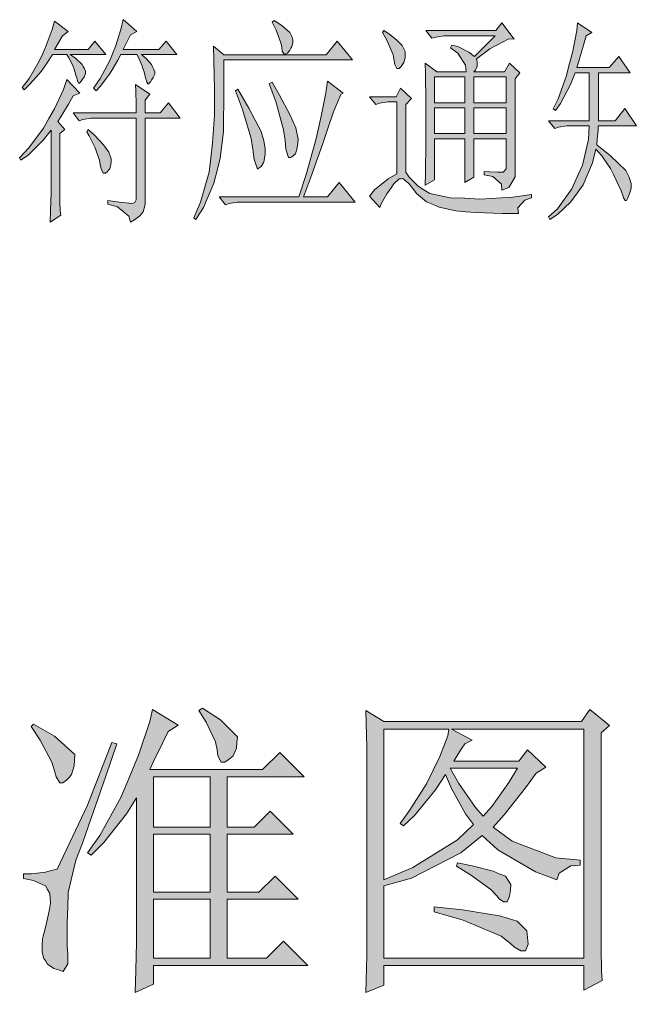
# Model space of a CAD drawing. Header units: millimetres. Extents: x 0 to 586, y 0 to 414.
# Drawn here: x 452.74 to 463.84, y 130.06 to 147.55 of the extents above; entities that cross this region are included whole.
import ezdxf

# ---------------------------------------------------------------- set-up
doc = ezdxf.new("R2010")
doc.units = ezdxf.units.MM

msp = doc.modelspace()

# ---------------------------------------------------------------- hatches: boundary and pattern name
h = msp.add_hatch(color=0)
h.dxf.hatch_style = 2
h.paths.add_polyline_path([(453.372361, 147.514028), (453.619306, 147.330583), (453.520528, 147.252972), (453.372361, 147.006028), (453.979139, 147.006028), (454.099083, 147.157722), (454.296639, 146.914306), (453.658111, 146.914306), (453.756889, 146.84375), (453.873306, 146.737917), (453.890944, 146.702639), (453.908583, 146.670889), (453.92975, 146.617972), (453.92975, 146.603861), (453.92975, 146.572111), (453.905056, 146.508611), (453.880361, 146.473333), (453.855667, 146.438056), (453.823917, 146.402778), (453.806278, 146.402778), (453.785111, 146.441583), (453.781583, 146.480389), (453.760417, 146.543889), (453.725139, 146.65325), (453.7075, 146.702639), (453.686333, 146.755556), (453.633417, 146.857861), (453.594611, 146.914306), (453.337083, 146.914306), (453.280639, 146.819056), (453.178333, 146.670889), (453.132472, 146.610917), (453.086611, 146.554472), (452.934917, 146.388667), (452.829083, 146.279306), (452.793806, 146.325167), (452.917278, 146.487444), (453.100722, 146.794361), (453.164222, 146.935472), (453.224194, 147.076583), (453.330028, 147.365861)])
h = msp.add_hatch(color=0)
h.dxf.hatch_style = 2
h.paths.add_polyline_path([(454.568278, 146.914306), (454.515361, 146.812), (454.409528, 146.639139), (454.360139, 146.565056), (454.31075, 146.490972), (454.194333, 146.342806), (454.123778, 146.265194), (454.077917, 146.311056), (454.194333, 146.487444), (454.363667, 146.797889), (454.416583, 146.928417), (454.4695, 147.058944), (454.56475, 147.365861), (454.607083, 147.545778), (454.854028, 147.330583), (454.741139, 147.267083), (454.607083, 147.006028), (455.249139, 147.006028), (455.383194, 147.157722), (455.570167, 146.914306), (454.938694, 146.914306), (455.019833, 146.84375), (455.118611, 146.734389), (455.13625, 146.695583), (455.153889, 146.656778), (455.175056, 146.603861), (455.175056, 146.58975), (455.175056, 146.565056), (455.150361, 146.505083), (455.125667, 146.466278), (455.100972, 146.427472), (455.062167, 146.388667), (455.051583, 146.388667), (455.033944, 146.420417), (455.026889, 146.448639), (455.012778, 146.4945), (454.984556, 146.603861), (454.963389, 146.667361), (454.94575, 146.727333), (454.889306, 146.850806), (454.854028, 146.914306)])
h = msp.add_hatch(color=0)
h.dxf.hatch_style = 2
h.paths.add_polyline_path([(457.319944, 147.528139), (457.457528, 147.436417), (457.605694, 147.309417), (457.623333, 147.274139), (457.637444, 147.238861), (457.655083, 147.182417), (457.655083, 147.157722), (457.655083, 147.125972), (457.637444, 147.062472), (457.623333, 147.027194), (457.605694, 146.991917), (457.563361, 146.942528), (457.535139, 146.928417), (457.510444, 146.910778), (457.468111, 146.974278), (457.457528, 147.048361), (457.443417, 147.125972), (457.35875, 147.35175), (457.284667, 147.496389)])
h = msp.add_hatch(color=0)
h.paths.add_polyline_path([(461.094667, 144.815278), (461.193444, 144.808222), (461.341611, 144.801167), (461.391, 144.801167), (461.440389, 144.801167), (461.489778, 144.861139), (461.489778, 144.924639), (461.489778, 145.400889), (460.911222, 145.400889), (460.911222, 144.709444), (460.748944, 144.617722), (460.748944, 145.400889), (460.205667, 145.400889), (460.205667, 144.663583), (460.036333, 144.568333), (460.039861, 144.776472), (460.046917, 145.340917), (460.046917, 145.693694), (460.046917, 146.05), (460.039861, 146.582694), (460.036333, 146.759083), (460.244472, 146.603861), (460.773639, 146.603861), (460.763056, 146.727333), (460.621944, 146.942528), (460.491417, 147.037778), (460.516111, 147.083639), (460.621944, 147.058944), (460.823028, 146.960167), (460.921806, 146.882556), (461.292222, 147.252972), (460.466722, 147.252972), (460.378528, 147.252972), (460.226833, 147.228278), (460.156278, 147.207111), (460.046917, 147.344694), (461.306333, 147.344694), (461.415694, 147.482278), (461.637944, 147.189472), (461.539167, 147.200056), (461.2005, 147.020139), (460.960611, 146.836694), (460.967667, 146.819056), (460.971194, 146.773194), (460.971194, 146.744972), (460.971194, 146.706167), (460.942972, 146.635611), (460.911222, 146.603861), (461.465083, 146.603861), (461.553278, 146.759083), (461.736722, 146.58975), (461.652056, 146.480389), (461.652056, 144.847028), (461.655583, 144.7165), (461.539167, 144.529528), (461.415694, 144.476611), (461.408639, 144.585972), (461.249889, 144.723556), (461.094667, 144.755306)])
h.paths.add_polyline_path([(460.911222, 146.512139), (460.911222, 146.05), (461.489778, 146.05), (461.489778, 146.512139)])
h.paths.add_polyline_path([(460.911222, 145.958278), (460.911222, 145.496139), (461.489778, 145.496139), (461.489778, 145.958278)])
h.paths.add_polyline_path([(460.205667, 146.512139), (460.205667, 146.05), (460.748944, 146.05), (460.748944, 146.512139)])
h.paths.add_polyline_path([(460.205667, 145.958278), (460.205667, 145.496139), (460.748944, 145.496139), (460.748944, 145.958278)])
h = msp.add_hatch(color=0)
h.dxf.hatch_style = 2
h.paths.add_polyline_path([(462.773889, 147.482278), (463.031417, 147.312944), (462.932639, 147.252972), (462.88325, 147.083639), (462.798583, 146.797889), (462.759778, 146.681472), (463.341861, 146.681472), (463.514722, 146.882556), (463.722861, 146.58975), (463.154889, 146.58975), (463.154889, 145.725444), (463.451222, 145.725444), (463.624083, 145.944167), (463.83575, 145.633722), (463.144306, 145.633722), (463.144306, 145.556111), (463.130194, 145.386778), (463.119611, 145.295056), (463.366556, 145.093972), (463.641722, 144.832917), (463.673472, 144.769417), (463.705222, 144.709444), (463.736972, 144.600083), (463.736972, 144.554222), (463.736972, 144.515417), (463.715806, 144.43075), (463.698167, 144.384889), (463.680528, 144.339028), (463.655833, 144.293167), (463.631139, 144.293167), (463.599389, 144.339028), (463.588806, 144.384889), (463.557056, 144.469556), (463.472389, 144.660056), (463.419472, 144.762361), (463.370083, 144.868194), (463.211333, 145.093972), (463.1055, 145.217444), (463.045528, 144.9705), (462.876194, 144.575389), (462.766833, 144.423694), (462.657472, 144.272), (462.414056, 144.039167), (462.28, 143.9545), (462.255306, 144.000361), (462.414056, 144.145), (462.671583, 144.504833), (462.766833, 144.7165), (462.862083, 144.928167), (462.971444, 145.386778), (462.982028, 145.633722), (462.661, 145.633722), (462.583389, 145.633722), (462.435222, 145.612556), (462.364667, 145.587861), (462.255306, 145.725444), (462.982028, 145.725444), (462.982028, 146.58975), (462.735083, 146.58975), (462.650417, 146.374556), (462.4705, 146.035889), (462.378778, 145.912417), (462.339972, 145.940639), (462.428167, 146.120556), (462.572806, 146.522722), (462.632778, 146.752028), (462.689222, 146.977806), (462.759778, 147.344694)])
h = msp.add_hatch(color=0)
h.dxf.hatch_style = 2
h.paths.add_polyline_path([(459.270806, 147.312944), (459.2955, 147.344694), (459.380167, 147.291778), (459.521278, 147.182417), (459.570667, 147.1295), (459.623583, 147.076583), (459.6765, 146.967222), (459.6765, 146.914306), (459.6765, 146.857861), (459.651806, 146.769667), (459.627111, 146.734389), (459.602417, 146.702639), (459.567139, 146.667361), (459.553028, 146.667361), (459.528333, 146.667361), (459.493056, 146.734389), (459.478944, 146.804944), (459.461306, 146.90725), (459.355472, 147.16125)])
h = msp.add_hatch(color=0)
h.dxf.hatch_style = 2
h.paths.add_polyline_path([(456.233389, 147.066), (456.420361, 146.910778), (458.258333, 146.910778), (458.455889, 147.157722), (458.727528, 146.819056), (456.420361, 146.819056), (456.420361, 146.547417), (456.416833, 146.028833), (456.413306, 145.778361), (456.409778, 145.527889), (456.353333, 145.055167), (456.296889, 144.832917), (456.240444, 144.607139), (456.049944, 144.169694), (455.915889, 143.9545), (455.877083, 143.982722), (456.000556, 144.261417), (456.155778, 144.801167), (456.184, 145.062222), (456.21575, 145.323278), (456.2475, 145.824222), (456.2475, 146.064111), (456.2475, 146.304), (456.240444, 146.804944)])
h = msp.add_hatch(color=0)
h.dxf.hatch_style = 2
h.paths.add_polyline_path([(453.471139, 145.496139), (453.471139, 144.353139), (453.471139, 144.268472), (453.478194, 144.106194), (453.48525, 144.028583), (453.298278, 143.905111), (453.305333, 144.11325), (453.312389, 144.437806), (453.312389, 144.554222), (453.312389, 145.556111), (453.16775, 145.379722), (452.899639, 145.108083), (452.769111, 145.016361), (452.744417, 145.062222), (452.910222, 145.238611), (453.174806, 145.591389), (453.273583, 145.76425), (453.372361, 145.937111), (453.534639, 146.289889), (453.594611, 146.466278), (453.830972, 146.219333), (453.7075, 146.173472), (453.626361, 146.025306), (453.488778, 145.796), (453.435861, 145.711333), (453.559333, 145.570222)])
h = msp.add_hatch(color=0)
h.dxf.hatch_style = 2
h.paths.add_polyline_path([(454.839917, 145.866556), (454.839917, 146.011194), (454.836389, 146.265194), (454.829333, 146.374556), (455.086861, 146.205222), (455.002194, 146.095861), (455.002194, 145.866556), (455.273833, 145.866556), (455.422, 146.05), (455.630139, 145.771306), (455.002194, 145.771306), (455.002194, 144.321389), (455.002194, 144.222611), (454.970444, 144.088556), (454.938694, 144.053278), (454.910472, 144.018), (454.811694, 143.943917), (454.741139, 143.905111), (454.712917, 144.014472), (454.508306, 144.17675), (454.335444, 144.229667), (454.335444, 144.293167), (454.540056, 144.261417), (454.765833, 144.236722), (454.790528, 144.247306), (454.815222, 144.254361), (454.839917, 144.307278), (454.839917, 144.353139), (454.839917, 145.771306), (454.113194, 145.771306), (454.032056, 145.771306), (453.883889, 145.750139), (453.816861, 145.725444), (453.7075, 145.866556)])
h = msp.add_hatch(color=0)
h.dxf.hatch_style = 2
h.paths.add_polyline_path([(456.332167, 144.356667), (457.764444, 144.356667), (457.894972, 144.762361), (458.071361, 145.38325), (458.12075, 145.594917), (458.170139, 145.806583), (458.251278, 146.229917), (458.283028, 146.438056), (458.56525, 146.219333), (458.522917, 146.198167), (458.388861, 145.887722), (458.293611, 145.6055), (458.194833, 145.31975), (457.976111, 144.695333), (457.852639, 144.356667), (458.283028, 144.356667), (458.491167, 144.617722), (458.776917, 144.261417), (456.741389, 144.261417), (456.66025, 144.261417), (456.512083, 144.24025), (456.445056, 144.215556)])
h = msp.add_hatch(color=0)
h.dxf.hatch_style = 2
h.paths.add_polyline_path([(457.284667, 146.416889), (457.418722, 146.187583), (457.605694, 145.838333), (457.658611, 145.718389), (457.711528, 145.598444), (457.753861, 145.397361), (457.746806, 145.31975), (457.736222, 145.238611), (457.704472, 145.132778), (457.679778, 145.111611), (457.655083, 145.086917), (457.623333, 145.06575), (457.581, 145.06575), (457.531611, 145.217444), (457.5175, 145.372667), (457.492806, 145.563167), (457.351694, 146.071167), (457.235278, 146.388667)])
h = msp.add_hatch(color=0)
h.dxf.hatch_style = 2
h.paths.add_polyline_path([(456.667306, 146.293417), (456.864861, 145.95475), (457.087111, 145.534944), (457.111806, 145.450278), (457.1365, 145.365611), (457.161194, 145.2245), (457.161194, 145.171583), (457.161194, 145.132778), (457.150611, 145.051639), (457.140028, 145.009306), (457.132972, 144.966972), (457.090639, 144.903472), (457.055361, 144.878778), (457.020083, 144.857611), (456.963639, 145.026944), (456.938944, 145.217444), (456.907194, 145.404417), (456.751972, 145.926528), (456.6285, 146.265194)])
h = msp.add_hatch(color=0)
h.dxf.hatch_style = 2
h.paths.add_polyline_path([(459.690611, 144.801167), (459.750583, 144.709444), (459.912861, 144.550694), (460.015167, 144.483667), (460.117472, 144.420167), (460.484361, 144.342556), (460.748944, 144.331972), (461.017056, 144.317861), (461.61325, 144.353139), (461.948389, 144.399), (461.948389, 144.339028), (461.824917, 144.300222), (461.704972, 144.162639), (461.712028, 144.060333), (461.42275, 144.060333), (460.950028, 144.077972), (460.770111, 144.092083), (460.586667, 144.106194), (460.290333, 144.173222), (460.177444, 144.222611), (460.061028, 144.272), (459.881111, 144.416639), (459.814083, 144.508361), (459.74, 144.600083), (459.634167, 144.688278), (459.602417, 144.68475), (459.570667, 144.681222), (459.475417, 144.5895), (459.411917, 144.501306), (459.348417, 144.413111), (459.249639, 144.247306), (459.221417, 144.169694), (459.034444, 144.370778), (459.126167, 144.483667), (459.373111, 144.68475), (459.528333, 144.769417), (459.528333, 146.064111), (459.443667, 146.064111), (459.362528, 146.064111), (459.214361, 146.042944), (459.147333, 146.01825), (459.034444, 146.155833), (459.51775, 146.155833), (459.591833, 146.311056), (459.789389, 146.127611), (459.690611, 146.01825)])
h = msp.add_hatch(color=0)
h.dxf.hatch_style = 2
h.paths.add_polyline_path([(453.979139, 145.570222), (454.095556, 145.464389), (454.257833, 145.291528), (454.303694, 145.2245), (454.349556, 145.161), (454.395417, 145.044583), (454.391889, 144.995194), (454.388361, 144.942278), (454.367194, 144.864667), (454.346028, 144.839972), (454.328389, 144.81175), (454.289583, 144.783528), (454.268417, 144.783528), (454.24725, 144.783528), (454.211972, 144.861139), (454.197861, 144.93875), (454.180222, 145.016361), (454.130833, 145.168056), (454.102611, 145.238611), (454.070861, 145.312694), (453.996778, 145.457333), (453.954444, 145.524361)])
h = msp.add_hatch(color=0)
h.paths.add_polyline_path([(454.825806, 130.062111), (454.836389, 130.457222), (454.846972, 130.965222), (454.846972, 131.074583), (454.846972, 133.561667), (454.670583, 133.275917), (454.261361, 132.760861), (454.032056, 132.528028), (453.965028, 132.570361), (454.187278, 132.880806), (454.56475, 133.568722), (454.727028, 133.949722), (454.885778, 134.327194), (455.090389, 134.930444), (455.132722, 135.149167), (455.594861, 134.863417), (455.418472, 134.754056), (455.319694, 134.552972), (455.153889, 134.214306), (455.090389, 134.069667), (457.115333, 134.069667), (457.425778, 134.376583), (457.863222, 133.935611), (456.476806, 133.935611), (456.476806, 133.036028), (456.960111, 133.036028), (457.249389, 133.321778), (457.665667, 132.9055), (456.476806, 132.9055), (456.476806, 131.868333), (457.048306, 131.868333), (457.337583, 132.154083), (457.753861, 131.737806), (456.476806, 131.737806), (456.476806, 130.679472), (457.182361, 130.679472), (457.489278, 130.986389), (457.93025, 130.545417), (455.153889, 130.545417), (455.153889, 130.213806)])
h.paths.add_polyline_path([(455.153889, 131.737806), (455.153889, 130.679472), (456.169889, 130.679472), (456.169889, 131.737806)])
h.paths.add_polyline_path([(455.153889, 132.9055), (455.153889, 131.868333), (456.169889, 131.868333), (456.169889, 132.9055)])
h.paths.add_polyline_path([(456.169889, 133.935611), (455.153889, 133.935611), (455.153889, 133.036028), (456.169889, 133.036028)])
h = msp.add_hatch(color=0)
h.dxf.hatch_style = 2
h.paths.add_polyline_path([(455.968806, 135.128), (456.035833, 135.170333), (456.356861, 134.962194), (456.663778, 134.655278), (456.653194, 134.552972), (456.642611, 134.454194), (456.586167, 134.316611), (456.543833, 134.277806), (456.497972, 134.242528), (456.434472, 134.203722), (456.409778, 134.203722), (456.367444, 134.203722), (456.311, 134.313083), (456.300417, 134.422444), (456.268667, 134.567083), (456.102861, 134.919861)])
h = msp.add_hatch(color=0)
h.paths.add_polyline_path([(463.197222, 134.729361), (463.197222, 131.074583), (463.197222, 130.852333), (463.207806, 130.457222), (463.218389, 130.280833), (462.886778, 130.104444), (462.886778, 130.545417), (459.2955, 130.545417), (459.2955, 130.192639), (458.967417, 130.062111), (458.978, 130.280833), (458.988583, 130.732389), (458.988583, 130.965222), (458.988583, 134.288389), (458.988583, 134.478889), (458.978, 134.895167), (458.967417, 135.128), (459.2955, 134.930444), (462.844444, 134.930444), (462.996139, 135.149167), (463.348917, 134.859889)])
h.paths.add_polyline_path([(459.2955, 130.679472), (462.886778, 130.679472), (462.886778, 134.796389), (460.509056, 134.796389), (460.883, 134.598833), (460.748944, 134.531806), (460.685444, 134.433028), (460.586667, 134.277806), (460.551389, 134.221361), (461.719083, 134.221361), (461.874306, 134.422444), (462.205917, 134.112), (462.029528, 134.002639), (461.842556, 133.738056), (461.4545, 133.25475), (461.256944, 133.0325), (461.599139, 132.782028), (462.382306, 132.482167), (462.81975, 132.439833), (462.81975, 132.351639), (462.657472, 132.341056), (462.445806, 132.207), (462.403472, 132.087056), (462.018944, 132.231694), (461.345139, 132.626806), (461.059389, 132.880806), (460.674861, 132.570361), (459.792917, 132.118806), (459.2955, 131.977694)])
h.paths.add_polyline_path([(459.2955, 134.796389), (459.2955, 132.087056), (459.814083, 132.305778), (460.618417, 132.803194), (460.904167, 133.078361), (460.763056, 133.275917), (460.509056, 133.727472), (460.399694, 133.981472), (460.223306, 133.706306), (459.845833, 133.244167), (459.648278, 133.057194), (459.584778, 133.099528), (459.757639, 133.332361), (460.0575, 133.812139), (460.177444, 134.059083), (460.297389, 134.306028), (460.442028, 134.676444), (460.463194, 134.796389)])
h.paths.add_polyline_path([(460.487889, 134.090833), (460.639583, 133.815667), (460.939444, 133.385278), (461.080556, 133.230056), (461.235778, 133.406444), (461.542694, 133.836833), (461.697917, 134.090833)])
h = msp.add_hatch(color=0)
h.dxf.hatch_style = 2
h.paths.add_polyline_path([(452.994889, 134.884583), (453.372361, 134.665861), (453.73925, 134.341306), (453.735722, 134.235472), (453.728667, 134.133167), (453.679278, 133.977944), (453.636944, 133.928556), (453.591083, 133.879167), (453.524056, 133.829778), (453.502889, 133.829778), (453.471139, 133.829778), (453.404111, 133.939139), (453.372361, 134.0485), (453.3265, 134.203722), (453.118361, 134.598833), (452.952556, 134.84225)])
h = msp.add_hatch(color=0)
h.dxf.hatch_style = 2
h.paths.add_polyline_path([(452.8185, 132.196417), (452.963139, 132.196417), (453.210083, 132.224639), (453.315917, 132.252861), (453.42175, 132.281083), (453.965028, 133.431139), (454.406, 134.552972), (454.494194, 134.531806), (454.296639, 133.949722), (453.986194, 133.057194), (453.876833, 132.74675), (453.756889, 132.439833), (453.622833, 131.861278), (453.61225, 131.593167), (453.601667, 131.321528), (453.601667, 130.898194), (453.61225, 130.742972), (453.61225, 130.577167), (453.531111, 130.439583), (453.446444, 130.467806), (453.365306, 130.496028), (453.248889, 130.573639), (453.217139, 130.623028), (453.185389, 130.672417), (453.150111, 130.788833), (453.150111, 130.852333), (453.150111, 130.919361), (453.160694, 131.028722), (453.171278, 131.074583), (453.206556, 131.205111), (453.259472, 131.448528), (453.284167, 131.557889), (453.305333, 131.670778), (453.287694, 131.843639), (453.248889, 131.910667), (453.210083, 131.977694), (452.994889, 132.076472), (452.8185, 132.108222)])
h = msp.add_hatch(color=0)
h.dxf.hatch_style = 2
h.paths.add_polyline_path([(460.618417, 132.393972), (460.883, 132.341056), (461.256944, 132.242278), (461.366306, 132.196417), (461.479194, 132.154083), (461.577972, 132.005917), (461.567389, 131.900083), (461.553278, 131.79425), (461.510944, 131.691944), (461.479194, 131.691944), (461.443917, 131.691944), (461.366306, 131.744861), (461.323972, 131.801306), (461.214611, 131.910667), (460.85125, 132.17525), (460.59725, 132.330472)])
h = msp.add_hatch(color=0)
h.dxf.hatch_style = 2
h.paths.add_polyline_path([(460.198611, 131.600222), (460.706611, 131.547306), (461.373361, 131.441472), (461.532111, 131.392083), (461.690861, 131.342694), (461.863722, 131.173361), (461.874306, 131.053417), (461.884889, 130.929944), (461.842556, 130.81), (461.786111, 130.81), (461.754361, 130.81), (461.641472, 130.877028), (461.567389, 130.940528), (461.401583, 131.074583), (460.717194, 131.360333), (460.198611, 131.512028)])

# ---------------------------------------------------------------- linework, layer by layer
at = {"color": 0, "lineweight": 0}
for points in [[(453.372361, 147.514028), (453.619306, 147.330583), (453.520528, 147.252972), (453.372361, 147.006028), (453.979139, 147.006028), (454.099083, 147.157722), (454.296639, 146.914306), (453.658111, 146.914306), (453.756889, 146.84375), (453.873306, 146.737917), (453.890944, 146.702639), (453.908583, 146.670889), (453.92975, 146.617972), (453.92975, 146.603861), (453.92975, 146.572111), (453.905056, 146.508611), (453.880361, 146.473333), (453.855667, 146.438056), (453.823917, 146.402778), (453.806278, 146.402778), (453.785111, 146.441583), (453.781583, 146.480389), (453.760417, 146.543889), (453.725139, 146.65325), (453.7075, 146.702639), (453.686333, 146.755556), (453.633417, 146.857861), (453.594611, 146.914306), (453.337083, 146.914306), (453.280639, 146.819056), (453.178333, 146.670889), (453.132472, 146.610917), (453.086611, 146.554472), (452.934917, 146.388667), (452.829083, 146.279306), (452.793806, 146.325167), (452.917278, 146.487444), (453.100722, 146.794361), (453.164222, 146.935472), (453.224194, 147.076583), (453.330028, 147.365861)], [(454.568278, 146.914306), (454.515361, 146.812), (454.409528, 146.639139), (454.360139, 146.565056), (454.31075, 146.490972), (454.194333, 146.342806), (454.123778, 146.265194), (454.077917, 146.311056), (454.194333, 146.487444), (454.363667, 146.797889), (454.416583, 146.928417), (454.4695, 147.058944), (454.56475, 147.365861), (454.607083, 147.545778), (454.854028, 147.330583), (454.741139, 147.267083), (454.607083, 147.006028), (455.249139, 147.006028), (455.383194, 147.157722), (455.570167, 146.914306), (454.938694, 146.914306), (455.019833, 146.84375), (455.118611, 146.734389), (455.13625, 146.695583), (455.153889, 146.656778), (455.175056, 146.603861), (455.175056, 146.58975), (455.175056, 146.565056), (455.150361, 146.505083), (455.125667, 146.466278), (455.100972, 146.427472), (455.062167, 146.388667), (455.051583, 146.388667), (455.033944, 146.420417), (455.026889, 146.448639), (455.012778, 146.4945), (454.984556, 146.603861), (454.963389, 146.667361), (454.94575, 146.727333), (454.889306, 146.850806), (454.854028, 146.914306)], [(457.319944, 147.528139), (457.457528, 147.436417), (457.605694, 147.309417), (457.623333, 147.274139), (457.637444, 147.238861), (457.655083, 147.182417), (457.655083, 147.157722), (457.655083, 147.125972), (457.637444, 147.062472), (457.623333, 147.027194), (457.605694, 146.991917), (457.563361, 146.942528), (457.535139, 146.928417), (457.510444, 146.910778), (457.468111, 146.974278), (457.457528, 147.048361), (457.443417, 147.125972), (457.35875, 147.35175), (457.284667, 147.496389)], [(461.094667, 144.815278), (461.193444, 144.808222), (461.341611, 144.801167), (461.391, 144.801167), (461.440389, 144.801167), (461.489778, 144.861139), (461.489778, 144.924639), (461.489778, 145.400889), (460.911222, 145.400889), (460.911222, 144.709444), (460.748944, 144.617722), (460.748944, 145.400889), (460.205667, 145.400889), (460.205667, 144.663583), (460.036333, 144.568333), (460.039861, 144.776472), (460.046917, 145.340917), (460.046917, 145.693694), (460.046917, 146.05), (460.039861, 146.582694), (460.036333, 146.759083), (460.244472, 146.603861), (460.773639, 146.603861), (460.763056, 146.727333), (460.621944, 146.942528), (460.491417, 147.037778), (460.516111, 147.083639), (460.621944, 147.058944), (460.823028, 146.960167), (460.921806, 146.882556), (461.292222, 147.252972), (460.466722, 147.252972), (460.378528, 147.252972), (460.226833, 147.228278), (460.156278, 147.207111), (460.046917, 147.344694), (461.306333, 147.344694), (461.415694, 147.482278), (461.637944, 147.189472), (461.539167, 147.200056), (461.2005, 147.020139), (460.960611, 146.836694), (460.967667, 146.819056), (460.971194, 146.773194), (460.971194, 146.744972), (460.971194, 146.706167), (460.942972, 146.635611), (460.911222, 146.603861), (461.465083, 146.603861), (461.553278, 146.759083), (461.736722, 146.58975), (461.652056, 146.480389), (461.652056, 144.847028), (461.655583, 144.7165), (461.539167, 144.529528), (461.415694, 144.476611), (461.408639, 144.585972), (461.249889, 144.723556), (461.094667, 144.755306)], [(462.773889, 147.482278), (463.031417, 147.312944), (462.932639, 147.252972), (462.88325, 147.083639), (462.798583, 146.797889), (462.759778, 146.681472), (463.341861, 146.681472), (463.514722, 146.882556), (463.722861, 146.58975), (463.154889, 146.58975), (463.154889, 145.725444), (463.451222, 145.725444), (463.624083, 145.944167), (463.83575, 145.633722), (463.144306, 145.633722), (463.144306, 145.556111), (463.130194, 145.386778), (463.119611, 145.295056), (463.366556, 145.093972), (463.641722, 144.832917), (463.673472, 144.769417), (463.705222, 144.709444), (463.736972, 144.600083), (463.736972, 144.554222), (463.736972, 144.515417), (463.715806, 144.43075), (463.698167, 144.384889), (463.680528, 144.339028), (463.655833, 144.293167), (463.631139, 144.293167), (463.599389, 144.339028), (463.588806, 144.384889), (463.557056, 144.469556), (463.472389, 144.660056), (463.419472, 144.762361), (463.370083, 144.868194), (463.211333, 145.093972), (463.1055, 145.217444), (463.045528, 144.9705), (462.876194, 144.575389), (462.766833, 144.423694), (462.657472, 144.272), (462.414056, 144.039167), (462.28, 143.9545), (462.255306, 144.000361), (462.414056, 144.145), (462.671583, 144.504833), (462.766833, 144.7165), (462.862083, 144.928167), (462.971444, 145.386778), (462.982028, 145.633722), (462.661, 145.633722), (462.583389, 145.633722), (462.435222, 145.612556), (462.364667, 145.587861), (462.255306, 145.725444), (462.982028, 145.725444), (462.982028, 146.58975), (462.735083, 146.58975), (462.650417, 146.374556), (462.4705, 146.035889), (462.378778, 145.912417), (462.339972, 145.940639), (462.428167, 146.120556), (462.572806, 146.522722), (462.632778, 146.752028), (462.689222, 146.977806), (462.759778, 147.344694)], [(459.270806, 147.312944), (459.2955, 147.344694), (459.380167, 147.291778), (459.521278, 147.182417), (459.570667, 147.1295), (459.623583, 147.076583), (459.6765, 146.967222), (459.6765, 146.914306), (459.6765, 146.857861), (459.651806, 146.769667), (459.627111, 146.734389), (459.602417, 146.702639), (459.567139, 146.667361), (459.553028, 146.667361), (459.528333, 146.667361), (459.493056, 146.734389), (459.478944, 146.804944), (459.461306, 146.90725), (459.355472, 147.16125)], [(456.233389, 147.066), (456.420361, 146.910778), (458.258333, 146.910778), (458.455889, 147.157722), (458.727528, 146.819056), (456.420361, 146.819056), (456.420361, 146.547417), (456.416833, 146.028833), (456.413306, 145.778361), (456.409778, 145.527889), (456.353333, 145.055167), (456.296889, 144.832917), (456.240444, 144.607139), (456.049944, 144.169694), (455.915889, 143.9545), (455.877083, 143.982722), (456.000556, 144.261417), (456.155778, 144.801167), (456.184, 145.062222), (456.21575, 145.323278), (456.2475, 145.824222), (456.2475, 146.064111), (456.2475, 146.304), (456.240444, 146.804944)], [(453.471139, 145.496139), (453.471139, 144.353139), (453.471139, 144.268472), (453.478194, 144.106194), (453.48525, 144.028583), (453.298278, 143.905111), (453.305333, 144.11325), (453.312389, 144.437806), (453.312389, 144.554222), (453.312389, 145.556111), (453.16775, 145.379722), (452.899639, 145.108083), (452.769111, 145.016361), (452.744417, 145.062222), (452.910222, 145.238611), (453.174806, 145.591389), (453.273583, 145.76425), (453.372361, 145.937111), (453.534639, 146.289889), (453.594611, 146.466278), (453.830972, 146.219333), (453.7075, 146.173472), (453.626361, 146.025306), (453.488778, 145.796), (453.435861, 145.711333), (453.559333, 145.570222)], [(454.839917, 145.866556), (454.839917, 146.011194), (454.836389, 146.265194), (454.829333, 146.374556), (455.086861, 146.205222), (455.002194, 146.095861), (455.002194, 145.866556), (455.273833, 145.866556), (455.422, 146.05), (455.630139, 145.771306), (455.002194, 145.771306), (455.002194, 144.321389), (455.002194, 144.222611), (454.970444, 144.088556), (454.938694, 144.053278), (454.910472, 144.018), (454.811694, 143.943917), (454.741139, 143.905111), (454.712917, 144.014472), (454.508306, 144.17675), (454.335444, 144.229667), (454.335444, 144.293167), (454.540056, 144.261417), (454.765833, 144.236722), (454.790528, 144.247306), (454.815222, 144.254361), (454.839917, 144.307278), (454.839917, 144.353139), (454.839917, 145.771306), (454.113194, 145.771306), (454.032056, 145.771306), (453.883889, 145.750139), (453.816861, 145.725444), (453.7075, 145.866556)], [(456.332167, 144.356667), (457.764444, 144.356667), (457.894972, 144.762361), (458.071361, 145.38325), (458.12075, 145.594917), (458.170139, 145.806583), (458.251278, 146.229917), (458.283028, 146.438056), (458.56525, 146.219333), (458.522917, 146.198167), (458.388861, 145.887722), (458.293611, 145.6055), (458.194833, 145.31975), (457.976111, 144.695333), (457.852639, 144.356667), (458.283028, 144.356667), (458.491167, 144.617722), (458.776917, 144.261417), (456.741389, 144.261417), (456.66025, 144.261417), (456.512083, 144.24025), (456.445056, 144.215556)], [(457.284667, 146.416889), (457.418722, 146.187583), (457.605694, 145.838333), (457.658611, 145.718389), (457.711528, 145.598444), (457.753861, 145.397361), (457.746806, 145.31975), (457.736222, 145.238611), (457.704472, 145.132778), (457.679778, 145.111611), (457.655083, 145.086917), (457.623333, 145.06575), (457.581, 145.06575), (457.531611, 145.217444), (457.5175, 145.372667), (457.492806, 145.563167), (457.351694, 146.071167), (457.235278, 146.388667)], [(460.205667, 146.512139), (460.205667, 146.05), (460.748944, 146.05), (460.748944, 146.512139)], [(460.911222, 146.512139), (460.911222, 146.05), (461.489778, 146.05), (461.489778, 146.512139)], [(456.667306, 146.293417), (456.864861, 145.95475), (457.087111, 145.534944), (457.111806, 145.450278), (457.1365, 145.365611), (457.161194, 145.2245), (457.161194, 145.171583), (457.161194, 145.132778), (457.150611, 145.051639), (457.140028, 145.009306), (457.132972, 144.966972), (457.090639, 144.903472), (457.055361, 144.878778), (457.020083, 144.857611), (456.963639, 145.026944), (456.938944, 145.217444), (456.907194, 145.404417), (456.751972, 145.926528), (456.6285, 146.265194)], [(459.690611, 144.801167), (459.750583, 144.709444), (459.912861, 144.550694), (460.015167, 144.483667), (460.117472, 144.420167), (460.484361, 144.342556), (460.748944, 144.331972), (461.017056, 144.317861), (461.61325, 144.353139), (461.948389, 144.399), (461.948389, 144.339028), (461.824917, 144.300222), (461.704972, 144.162639), (461.712028, 144.060333), (461.42275, 144.060333), (460.950028, 144.077972), (460.770111, 144.092083), (460.586667, 144.106194), (460.290333, 144.173222), (460.177444, 144.222611), (460.061028, 144.272), (459.881111, 144.416639), (459.814083, 144.508361), (459.74, 144.600083), (459.634167, 144.688278), (459.602417, 144.68475), (459.570667, 144.681222), (459.475417, 144.5895), (459.411917, 144.501306), (459.348417, 144.413111), (459.249639, 144.247306), (459.221417, 144.169694), (459.034444, 144.370778), (459.126167, 144.483667), (459.373111, 144.68475), (459.528333, 144.769417), (459.528333, 146.064111), (459.443667, 146.064111), (459.362528, 146.064111), (459.214361, 146.042944), (459.147333, 146.01825), (459.034444, 146.155833), (459.51775, 146.155833), (459.591833, 146.311056), (459.789389, 146.127611), (459.690611, 146.01825)], [(460.205667, 145.958278), (460.205667, 145.496139), (460.748944, 145.496139), (460.748944, 145.958278)], [(460.911222, 145.958278), (460.911222, 145.496139), (461.489778, 145.496139), (461.489778, 145.958278)], [(453.979139, 145.570222), (454.095556, 145.464389), (454.257833, 145.291528), (454.303694, 145.2245), (454.349556, 145.161), (454.395417, 145.044583), (454.391889, 144.995194), (454.388361, 144.942278), (454.367194, 144.864667), (454.346028, 144.839972), (454.328389, 144.81175), (454.289583, 144.783528), (454.268417, 144.783528), (454.24725, 144.783528), (454.211972, 144.861139), (454.197861, 144.93875), (454.180222, 145.016361), (454.130833, 145.168056), (454.102611, 145.238611), (454.070861, 145.312694), (453.996778, 145.457333), (453.954444, 145.524361)], [(454.825806, 130.062111), (454.836389, 130.457222), (454.846972, 130.965222), (454.846972, 131.074583), (454.846972, 133.561667), (454.670583, 133.275917), (454.261361, 132.760861), (454.032056, 132.528028), (453.965028, 132.570361), (454.187278, 132.880806), (454.56475, 133.568722), (454.727028, 133.949722), (454.885778, 134.327194), (455.090389, 134.930444), (455.132722, 135.149167), (455.594861, 134.863417), (455.418472, 134.754056), (455.319694, 134.552972), (455.153889, 134.214306), (455.090389, 134.069667), (457.115333, 134.069667), (457.425778, 134.376583), (457.863222, 133.935611), (456.476806, 133.935611), (456.476806, 133.036028), (456.960111, 133.036028), (457.249389, 133.321778), (457.665667, 132.9055), (456.476806, 132.9055), (456.476806, 131.868333), (457.048306, 131.868333), (457.337583, 132.154083), (457.753861, 131.737806), (456.476806, 131.737806), (456.476806, 130.679472), (457.182361, 130.679472), (457.489278, 130.986389), (457.93025, 130.545417), (455.153889, 130.545417), (455.153889, 130.213806)], [(455.968806, 135.128), (456.035833, 135.170333), (456.356861, 134.962194), (456.663778, 134.655278), (456.653194, 134.552972), (456.642611, 134.454194), (456.586167, 134.316611), (456.543833, 134.277806), (456.497972, 134.242528), (456.434472, 134.203722), (456.409778, 134.203722), (456.367444, 134.203722), (456.311, 134.313083), (456.300417, 134.422444), (456.268667, 134.567083), (456.102861, 134.919861)], [(463.197222, 134.729361), (463.197222, 131.074583), (463.197222, 130.852333), (463.207806, 130.457222), (463.218389, 130.280833), (462.886778, 130.104444), (462.886778, 130.545417), (459.2955, 130.545417), (459.2955, 130.192639), (458.967417, 130.062111), (458.978, 130.280833), (458.988583, 130.732389), (458.988583, 130.965222), (458.988583, 134.288389), (458.988583, 134.478889), (458.978, 134.895167), (458.967417, 135.128), (459.2955, 134.930444), (462.844444, 134.930444), (462.996139, 135.149167), (463.348917, 134.859889)], [(452.994889, 134.884583), (453.372361, 134.665861), (453.73925, 134.341306), (453.735722, 134.235472), (453.728667, 134.133167), (453.679278, 133.977944), (453.636944, 133.928556), (453.591083, 133.879167), (453.524056, 133.829778), (453.502889, 133.829778), (453.471139, 133.829778), (453.404111, 133.939139), (453.372361, 134.0485), (453.3265, 134.203722), (453.118361, 134.598833), (452.952556, 134.84225)], [(459.2955, 130.679472), (462.886778, 130.679472), (462.886778, 134.796389), (460.509056, 134.796389), (460.883, 134.598833), (460.748944, 134.531806), (460.685444, 134.433028), (460.586667, 134.277806), (460.551389, 134.221361), (461.719083, 134.221361), (461.874306, 134.422444), (462.205917, 134.112), (462.029528, 134.002639), (461.842556, 133.738056), (461.4545, 133.25475), (461.256944, 133.0325), (461.599139, 132.782028), (462.382306, 132.482167), (462.81975, 132.439833), (462.81975, 132.351639), (462.657472, 132.341056), (462.445806, 132.207), (462.403472, 132.087056), (462.018944, 132.231694), (461.345139, 132.626806), (461.059389, 132.880806), (460.674861, 132.570361), (459.792917, 132.118806), (459.2955, 131.977694)], [(459.2955, 134.796389), (459.2955, 132.087056), (459.814083, 132.305778), (460.618417, 132.803194), (460.904167, 133.078361), (460.763056, 133.275917), (460.509056, 133.727472), (460.399694, 133.981472), (460.223306, 133.706306), (459.845833, 133.244167), (459.648278, 133.057194), (459.584778, 133.099528), (459.757639, 133.332361), (460.0575, 133.812139), (460.177444, 134.059083), (460.297389, 134.306028), (460.442028, 134.676444), (460.463194, 134.796389)], [(452.8185, 132.196417), (452.963139, 132.196417), (453.210083, 132.224639), (453.315917, 132.252861), (453.42175, 132.281083), (453.965028, 133.431139), (454.406, 134.552972), (454.494194, 134.531806), (454.296639, 133.949722), (453.986194, 133.057194), (453.876833, 132.74675), (453.756889, 132.439833), (453.622833, 131.861278), (453.61225, 131.593167), (453.601667, 131.321528), (453.601667, 130.898194), (453.61225, 130.742972), (453.61225, 130.577167), (453.531111, 130.439583), (453.446444, 130.467806), (453.365306, 130.496028), (453.248889, 130.573639), (453.217139, 130.623028), (453.185389, 130.672417), (453.150111, 130.788833), (453.150111, 130.852333), (453.150111, 130.919361), (453.160694, 131.028722), (453.171278, 131.074583), (453.206556, 131.205111), (453.259472, 131.448528), (453.284167, 131.557889), (453.305333, 131.670778), (453.287694, 131.843639), (453.248889, 131.910667), (453.210083, 131.977694), (452.994889, 132.076472), (452.8185, 132.108222)], [(456.169889, 133.935611), (455.153889, 133.935611), (455.153889, 133.036028), (456.169889, 133.036028)], [(460.487889, 134.090833), (460.639583, 133.815667), (460.939444, 133.385278), (461.080556, 133.230056), (461.235778, 133.406444), (461.542694, 133.836833), (461.697917, 134.090833)], [(455.153889, 132.9055), (455.153889, 131.868333), (456.169889, 131.868333), (456.169889, 132.9055)], [(460.618417, 132.393972), (460.883, 132.341056), (461.256944, 132.242278), (461.366306, 132.196417), (461.479194, 132.154083), (461.577972, 132.005917), (461.567389, 131.900083), (461.553278, 131.79425), (461.510944, 131.691944), (461.479194, 131.691944), (461.443917, 131.691944), (461.366306, 131.744861), (461.323972, 131.801306), (461.214611, 131.910667), (460.85125, 132.17525), (460.59725, 132.330472)], [(455.153889, 131.737806), (455.153889, 130.679472), (456.169889, 130.679472), (456.169889, 131.737806)], [(460.198611, 131.600222), (460.706611, 131.547306), (461.373361, 131.441472), (461.532111, 131.392083), (461.690861, 131.342694), (461.863722, 131.173361), (461.874306, 131.053417), (461.884889, 130.929944), (461.842556, 130.81), (461.786111, 130.81), (461.754361, 130.81), (461.641472, 130.877028), (461.567389, 130.940528), (461.401583, 131.074583), (460.717194, 131.360333), (460.198611, 131.512028)]]:
    msp.add_lwpolyline(points, close=True, dxfattribs=at)

doc.saveas('drawing.dxf')
